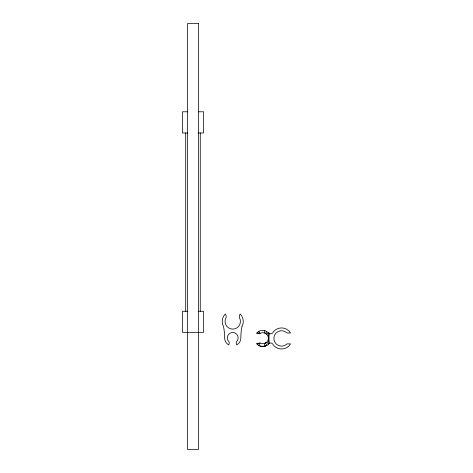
<?xml version="1.0" encoding="UTF-8"?>
<svg xmlns="http://www.w3.org/2000/svg" width="473" height="473" viewBox="0 0 473 473"><rect width="100%" height="100%" fill="white"/><g stroke="black" fill="none" stroke-linecap="round" stroke-linejoin="round"><path stroke-width="0.71" d="M268.522 332.714L264.892 330.621L264.301 332.826L266.796 334.269L268.522 332.714L270.373 333.885L272.442 333.175A10.53 10.53 0 0 1 289.003 330.994L290.54 332.998L286.999 332.998A7.692 7.692 0 0 0 276.12 332.998A7.692 7.692 0 0 0 276.12 343.883A7.692 7.692 0 0 0 286.999 343.883L290.54 343.883L289.003 345.887A10.53 10.53 0 0 1 272.442 343.705C271.543 342.795 269.965 342.742 269.013 343.599C266.027 347.56 259.435 347.442 256.537 343.469L260.073 343.031A5.57 5.57 0 0 0 268.428 338.207L269.013 333.282L269.013 343.599L268.428 338.207A5.57 5.57 0 0 0 260.073 333.382L257.07 332.714L256.537 333.412L260.073 333.382L258.749 331.425L257.07 332.714M265.643 333.382L266.849 331.425M260.7 346.26L265.164 346.26L264.301 343.587L266.796 342.15L268.522 344.167M258.749 331.425L260.7 330.621L264.892 330.621M257.07 344.167L260.073 343.031L258.749 345.456L260.836 346.26L263.337 346.538M262.799 346.538L266.849 345.456L265.643 343.031M187.544 111.782L182.46 111.782L182.46 132.972L187.834 132.972M198.429 111.782L203.514 111.782L203.514 132.972L198.14 132.972M187.834 311.264L182.46 311.264L182.46 332.336L203.514 332.336L203.514 311.264L198.14 311.264M200.274 132.972L200.274 311.264M185.7 132.972L185.7 311.264M242.052 326.228L241.928 326.825A57.014 57.014 0 0 0 240.846 337.893A8.1 8.1 0 0 1 236.796 344.906A3.37 3.37 0 0 1 236.565 341.713A5.398 5.398 0 0 0 236.565 334.074A5.398 5.398 0 0 0 228.926 334.074A5.398 5.398 0 0 0 228.926 341.713A3.37 3.37 0 0 1 228.696 344.906A8.1 8.1 0 0 1 224.645 337.893A57.014 57.014 0 0 0 223.563 326.825L222.576 324.153A10.53 10.53 0 0 1 225.302 313.983A4.629 4.629 0 0 1 226.082 317.578A7.692 7.692 0 0 0 232.746 329.119A7.692 7.692 0 0 0 239.409 317.578A4.629 4.629 0 0 1 240.189 313.983A10.53 10.53 0 0 1 242.915 324.153L242.052 326.228M198.518 23.65L187.456 23.65L187.456 449.35L198.518 449.35L198.518 23.65"/></g></svg>
